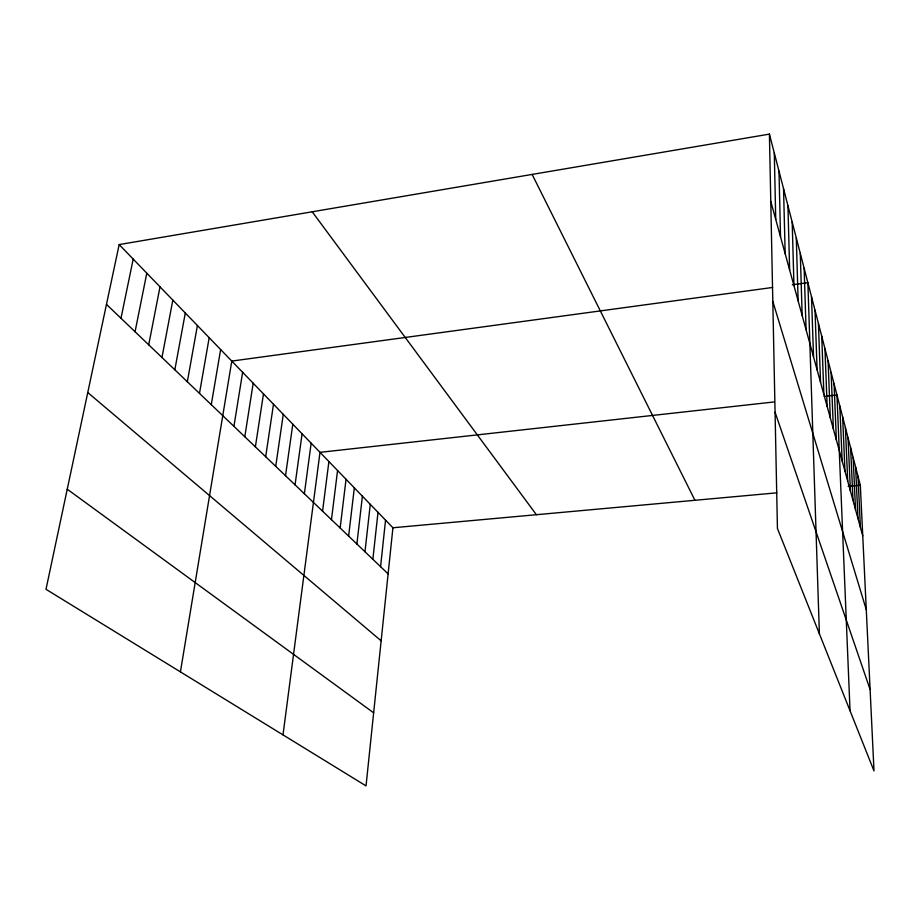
<?xml version="1.0" encoding="UTF-8"?>
<svg xmlns="http://www.w3.org/2000/svg" width="920" height="920" viewBox="0 0 920 920"><rect width="100%" height="100%" fill="white"/><g stroke="black" fill="none" stroke-linecap="round" stroke-linejoin="round"><path stroke-width="1.38" d="M119.163 244.582L392.921 527.769L366.034 785.887L46 589.306L119.163 244.582L769.407 134.113L860.326 485.242L874 770.925L777.434 528.459L769.407 134.113M380.581 566.674L385.549 520.145M372.864 559.291L378.005 512.348M364.975 551.735L370.288 504.367M356.891 544.007L362.399 496.202M348.622 536.096L354.327 487.853M340.147 527.988L346.046 479.285M331.464 519.673L337.571 470.522M322.563 511.163L328.9 461.541M283.003 734.884L319.999 452.341L773.8 401.982M304.37 493.741L311.155 443.187M295.055 484.84L302.082 433.815M285.522 475.709L292.801 424.2M275.736 466.348L283.268 414.345M265.684 456.734L273.493 404.236M255.38 446.867L263.476 393.863M244.8 436.747L253.184 383.226M233.933 426.339L242.627 372.301M180.423 671.876L231.782 361.077L772.662 287.454M211.278 404.673L220.639 349.554M199.479 393.38L209.185 337.709M187.335 381.754L197.409 325.519M174.834 369.794L185.299 312.995M161.966 357.489L172.833 300.104M148.718 344.804L160.011 286.833M135.067 331.74L146.797 273.171M120.991 318.274L133.193 259.095M792.327 284.774L807.875 282.658L819.398 633.822M824.205 396.382L836.958 394.967L850.034 710.746M392.921 527.769L776.859 492.832M848.125 486.346L860.326 485.242M67.24 489.21L373.647 712.816M87.757 392.529L381.144 640.814M106.467 304.382L388.113 573.884M312.214 211.784L536.406 514.717M532.139 174.42L694.933 500.284M775.077 412.275L870.101 689.517M772.811 301.369L866.283 609.695M770.776 201.365L862.753 535.877M857.992 476.215L860.407 527.356M855.6 466.969L858.003 518.604M853.139 457.47L855.531 509.634M850.62 447.741L853.001 500.411M848.033 437.747L850.402 490.947M845.376 427.478L847.722 481.229M842.639 416.933L844.974 471.235M839.833 406.111L842.156 460.966M834.083 383.858L836.349 439.863M831.116 372.45L833.37 429.019M828.081 360.709L830.3 417.864M824.952 348.634L827.149 406.375M821.732 336.202L823.894 394.553M818.42 323.403L820.548 382.386M815.016 310.235L817.098 369.828M811.497 296.654L813.544 356.891M804.137 268.226L806.081 329.774M800.273 253.322L802.171 315.548M796.294 237.946L798.134 300.851M792.189 222.065L793.96 285.671M787.934 205.654L789.636 269.962M783.541 188.68L785.174 253.713M778.987 171.12L780.539 236.877M774.283 152.95L775.744 219.443"/></g></svg>
